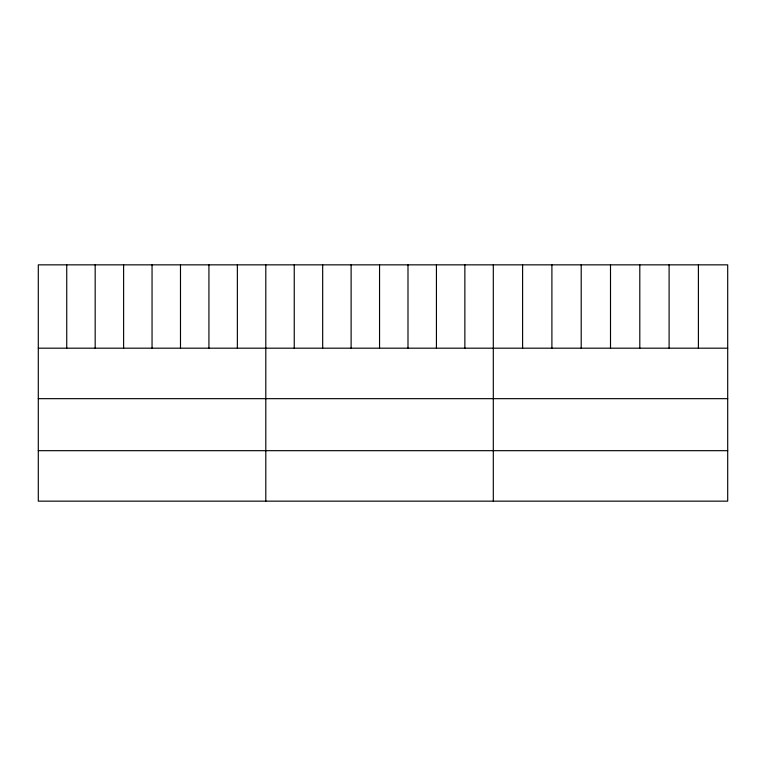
<?xml version="1.0" encoding="UTF-8"?>
<svg xmlns="http://www.w3.org/2000/svg" width="766" height="766" viewBox="0 0 766 766"><rect width="100%" height="100%" fill="white"/><g stroke="black" fill="none" stroke-linecap="round" stroke-linejoin="round"><path stroke-width="1.15" d="M727.7 348.185L727.7 501.155L38.3 501.155L38.3 264.845L727.7 264.845L727.7 348.185L38.3 348.185M38.3 398.665L727.7 398.665M38.3 450.676L727.7 450.676M698.4 264.845L698.4 348.185M669.101 264.845L669.101 348.185M639.802 264.845L639.802 348.185M610.502 264.845L610.502 348.185M581.202 264.845L581.202 348.185M551.903 264.845L551.903 348.185M522.603 264.845L522.603 348.185M493.304 264.845L493.304 501.155M464.866 264.845L464.866 348.185M436.429 264.845L436.429 348.185M407.991 264.845L407.991 348.185M379.553 264.845L379.553 348.185M351.115 264.845L351.115 348.185M322.678 264.845L322.678 348.185M294.24 264.845L294.24 348.185M265.802 264.845L265.802 501.155M237.364 264.845L237.364 348.185M208.927 264.845L208.927 348.185M180.489 264.845L180.489 348.185M152.051 264.845L152.051 348.185M123.613 264.845L123.613 348.185M95.176 264.845L95.176 348.185M66.738 264.845L66.738 348.185"/></g></svg>
